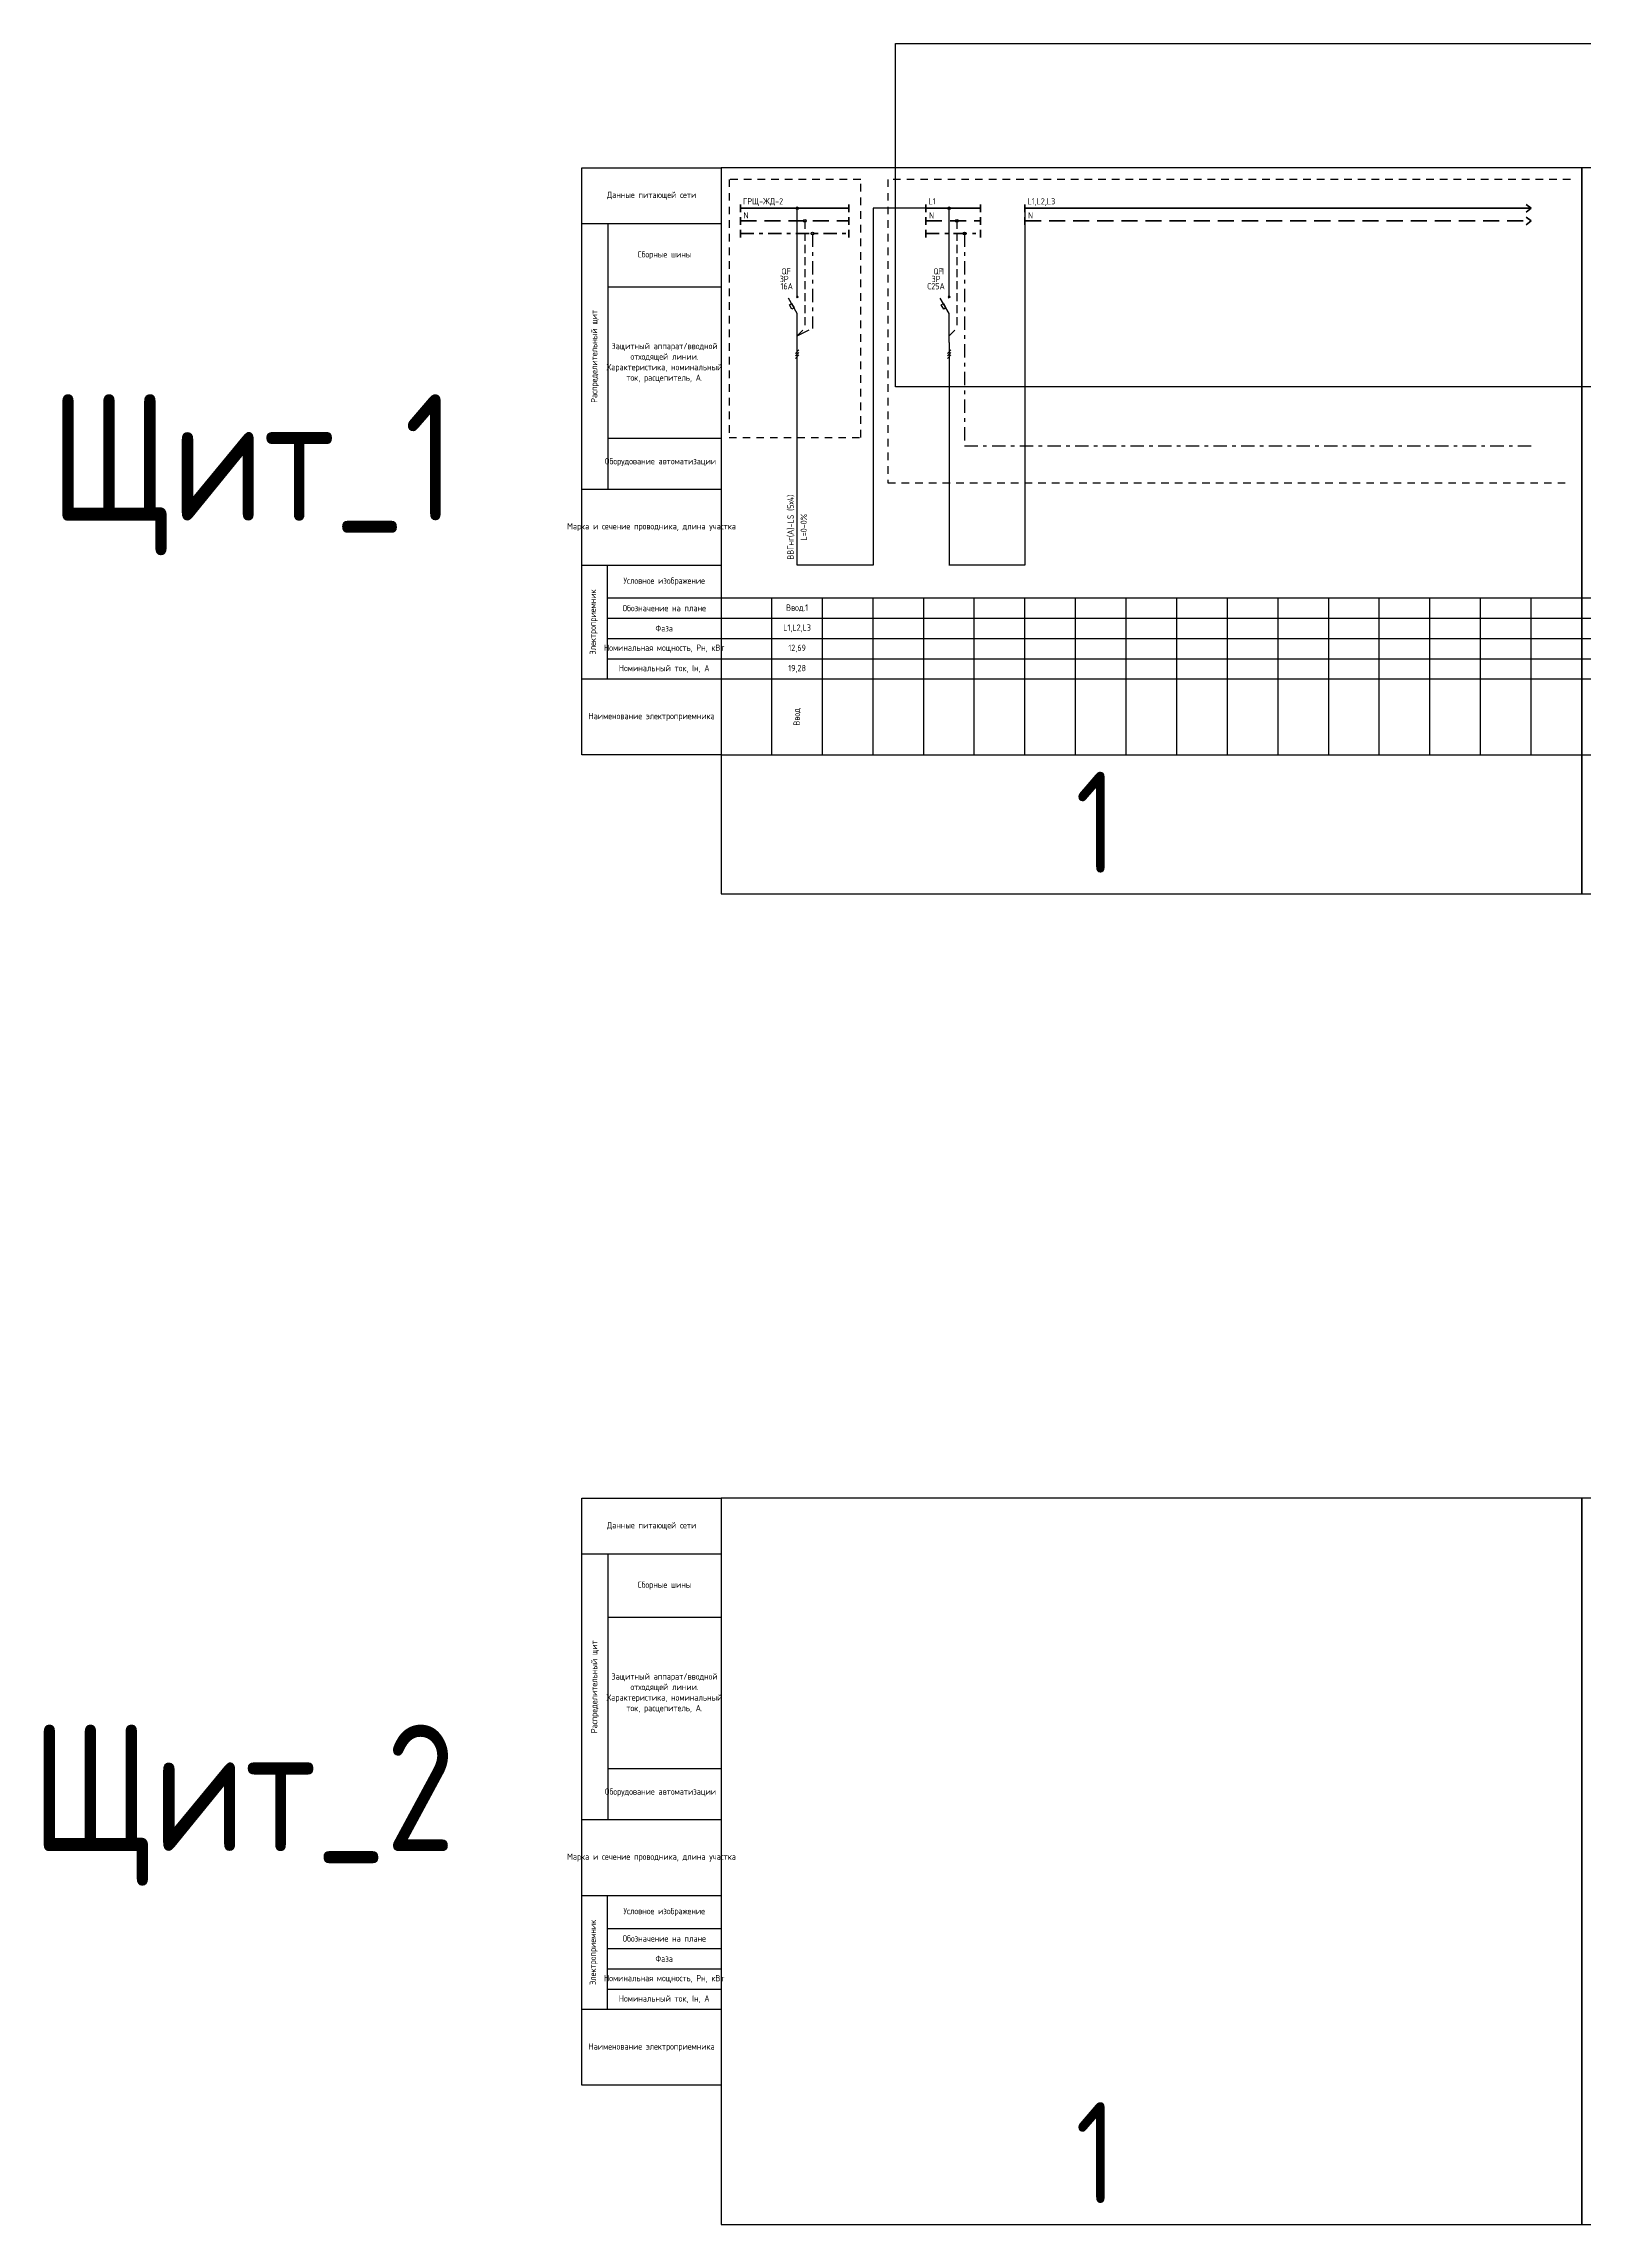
# Model space of a CAD drawing. Header units: millimetres. Extents: x -559267 to 14075, y 0 to 209897.
# Drawn here: x -213 to 396, y 765 to 1627 of the extents above; entities that cross this region are included whole.
import ezdxf
from ezdxf.enums import TextEntityAlignment as Align

# ---------------------------------------------------------------- set-up
doc = ezdxf.new("R2010")
doc.units = ezdxf.units.MM
for name, pattern in [('HIDDEN2', [4.7625, 3.175, -1.5875]), ('JIS_02_0.7', [1.35, 0.75, -0.6]), ('Штрихштриховая', [10.936111, 5.291667, -2.116667, 1.411111, -2.116667])]:
    doc.linetypes.add(name, pattern=pattern)
doc.layers.add('0-Область подсчета', color=152, linetype='Continuous', plot=False, transparency=0.5)
doc.layers.add('SX_TABLE', color=7, linetype='Continuous')
doc.layers.add('Нумерация QF', color=7, linetype='Continuous')
doc.styles.add('SX_GOST', font='GOST2304A_0.ttf')
doc.styles.add('UNC_A', font='GOST2304A_0.ttf')
doc.styles.add('Unecom', font='GOST2304A_0.ttf', dxfattribs={"height": 2.5})

# ---------------------------------------------------------------- blocks, each defined once
blk = doc.blocks.new('_Боковик_схема Юником')
at = {"color": 0, "lineweight": -2, "ltscale": 3}
blk.add_lwpolyline([(0, 232), (55, 232), (55, 0), (0, 0)], close=True, dxfattribs=at)
for points in [[(0, 210), (55, 210), (55, 125), (10.26, 125)], [(10.26, 210), (10.26, 105)], [(10.26, 185), (55, 185)], [(0, 105), (55, 105)], [(0, 75), (55, 75)], [(10, 75), (10, 30)], [(10, 62), (51.77, 62)], [(10, 62), (55, 62)], [(10, 54), (55, 54)], [(10, 46), (55, 46)], [(10, 38), (55, 38)], [(0, 30), (55, 30)]]:
    blk.add_lwpolyline(points, dxfattribs=at)
at = {"color": 0, "lineweight": -2, "char_height": 2.5, "attachment_point": 5, "style": 'Unecom'}
for s, insert, width in [('Данные питающей сети', (27.5, 221), 55), ('Сборные шины', (32.63, 197.5), 44.7356), ('Защитный аппарат/вводной отходящей линии.\\PХарактеристика, номинальный ток, расцепитель, А.', (32.63, 155), 44.7356), ('Оборудование автоматизации', (31.02, 115.72), 37.8835), ('Марка и сечение проводника, длина участка', (27.5, 90), 55), ('Условное изображение', (32.5, 68.5), 45), ('Обозначение на плане', (32.5, 58), 45), ('Номинальная мощность, Рн, кВт', (32.5, 42), 45), ('Фаза', (32.5, 50), 45), ('Номинальный ток, Iн, А', (32.5, 34), 45), ('Наименование электроприемника', (27.5, 15), 55)]:
    blk.add_mtext(s, dxfattribs=dict(at, insert=insert, width=width))
at = {"color": 0, "lineweight": -2, "char_height": 2.5, "attachment_point": 5, "rotation": 90, "style": 'Unecom'}
for s, insert, width in [('Распределительный щит', (5.13, 157.5), 105), ('Электроприемник', (4.61, 52.5), 45)]:
    blk.add_mtext(s, dxfattribs=dict(at, insert=insert, width=width))
blk = doc.blocks.new('*U102')
at = {"linetype": 'ByBlock', "lineweight": 40}
for points in [[(0, 1.5), (0, -1.5)], [(0, 0), (42.85, 0)], [(42.85, 1.5), (42.85, -1.5)], [(0, -3.5), (0, -6.5)], [(42.85, -3.5), (42.85, -6.5)]]:
    blk.add_lwpolyline(points, dxfattribs=at)
at = {"color": 4, "linetype": 'HIDDEN2', "lineweight": 40, "ltscale": 2}
blk.add_lwpolyline([(0, -5), (42.85, -5)], dxfattribs=at)
at = {"insert": (1.24, -1.57), "char_height": 2.5, "attachment_point": 1, "style": 'UNC_A'}
blk.add_mtext_dynamic_manual_height_columns('N', width=3.8436, gutter_width=12.5, heights=[0], dxfattribs=at)
at = {"style": 'UNC_A'}
blk.add_attdef('ЛИНИЯ', (1, 1.5), '', height=2.5, dxfattribs=at)
blk = doc.blocks.new('*U161')
at = {"linetype": 'ByBlock', "lineweight": 40}
for points in [[(0, 1.5), (0, -1.5)], [(0, 0), (21.53, 0)], [(21.53, 1.5), (21.53, -1.5)], [(0, -3.5), (0, -6.5)], [(21.53, -3.5), (21.53, -6.5)]]:
    blk.add_lwpolyline(points, dxfattribs=at)
at = {"color": 4, "linetype": 'HIDDEN2', "lineweight": 40, "ltscale": 2}
blk.add_lwpolyline([(0, -5), (21.53, -5)], dxfattribs=at)
at = {"insert": (1.24, -1.57), "char_height": 2.5, "attachment_point": 1, "style": 'UNC_A'}
blk.add_mtext_dynamic_manual_height_columns('N', width=3.8436, gutter_width=12.5, heights=[0], dxfattribs=at)
at = {"style": 'UNC_A'}
blk.add_attdef('ЛИНИЯ', (1, 1.5), '', height=2.5, dxfattribs=at)
blk = doc.blocks.new('*U104')
at = {"lineweight": 25}
for p, q in [((-0.7, -0.71), (0.7, 0.71)), ((-0.7, -1.71), (0.7, -0.29)), ((-0.7, -2.71), (0.7, -1.29))]:
    blk.add_line(p, q, dxfattribs=at)
blk = doc.blocks.new('*U122')
for p, q in [((0, -36.27), (0, -1.22)), ((0, -42.79), (-3.51, -36.72)), ((-0.35, -36.62), (0.35, -35.91)), ((0.35, -36.62), (-0.35, -35.91)), ((0, -54.31), (0, -42.79))]:
    blk.add_line(p, q)
at = {"color": 4, "linetype": 'HIDDEN2'}
for p in [(3, -6.22), (0, -51.65)]:
    blk.add_line(p, (3, -48.65), dxfattribs=at)
blk.add_lwpolyline([(-2.12, -41.12), (-3.12, -39.39), (-2.25, -38.89), (-1.25, -40.62)], close=True)
for centre in [(0, -1.22), (3, -6.22)]:
    blk.add_circle(centre, 0.5)
at = {"insert": (-6.21, -24.9), "char_height": 2.5, "attachment_point": 1, "style": 'Unecom'}
blk.add_mtext_dynamic_manual_height_columns('\\pxql;QF', width=5.7065, gutter_width=12.5, heights=[4.37], dxfattribs=at)
at = {"style": 'Unecom'}
blk.add_attdef('N', (-3.15, -27.4), '', height=2.5, dxfattribs=at)
for tag, p in [('P', (-3.4, -30.43)), ('A', (-1.7, -33.28))]:
    blk.add_attdef(tag, text='', height=2.5, dxfattribs=at).set_placement(p, align=Align.RIGHT)
blk = doc.blocks.new('*U164')
at = {"lineweight": 40}
for p, q in [((200, 0), (198, 1.5)), ((200, 0), (198, -1.5)), ((200, -5), (198, -3.5)), ((200, -5), (198, -6.5))]:
    blk.add_line(p, q, dxfattribs=at)
at = {"linetype": 'ByBlock', "lineweight": 40}
for points in [[(0, 1.5), (0, -1.5)], [(0, 0), (200, 0)], [(0, -3.5), (0, -6.5)]]:
    blk.add_lwpolyline(points, dxfattribs=at)
at = {"color": 4, "linetype": 'HIDDEN2', "lineweight": 40, "ltscale": 2}
blk.add_lwpolyline([(0, -5), (200, -5)], dxfattribs=at)
at = {"insert": (1.24, -1.57), "char_height": 2.5, "attachment_point": 1, "style": 'UNC_A'}
blk.add_mtext_dynamic_manual_height_columns('N', width=3.8436, gutter_width=12.5, heights=[0], dxfattribs=at)
at = {"style": 'UNC_A'}
blk.add_attdef('ЛИНИЯ', (1, 1.5), '', height=2.5, dxfattribs=at)
blk = doc.blocks.new('SX_TCOL')
for p, q in [((-10, 62), (10, 62)), ((10, 0), (10, 62)), ((-10, 54), (10, 54)), ((-10, 46), (10, 46)), ((-10, 38), (10, 38)), ((-10, 30), (10, 30)), ((-10, 0), (10, 0))]:
    blk.add_line(p, q)
at = {"style": 'SX_GOST'}
for tag, p in [('CAB1', (-2.6, 90)), ('CAB2', (2.6, 90)), ('NAME1', (-3.6, 15)), ('NAME2', (0, 15)), ('NAME3', (3.6, 15))]:
    blk.add_attdef(tag, text='', height=2.5, rotation=90, dxfattribs=at).set_placement(p, align=Align.MIDDLE)
for tag, p in [('LINE', (0, 58)), ('POW', (0, 42)), ('PH', (0, 50)), ('CUR', (0, 34))]:
    blk.add_attdef(tag, text='', height=2.5, dxfattribs=at).set_placement(p, align=Align.MIDDLE)

msp = doc.modelspace()

# ---------------------------------------------------------------- linework, layer by layer
at = {"color": 6}
for points in [[(395, 1577.99), (55, 1577.99), (55, 1290.99), (395, 1290.99), (395, 1577.99)], [(735, 1577.99), (395, 1577.99), (395, 1290.99), (735, 1290.99), (735, 1577.99)], [(395, 1052.13), (55, 1052.13), (55, 765.13), (395, 765.13), (395, 1052.13)], [(735, 1052.13), (395, 1052.13), (395, 765.13), (735, 765.13), (735, 1052.13)]]:
    msp.add_lwpolyline(points, dxfattribs=at)
at = {"linetype": 'JIS_02_0.7', "ltscale": 4}
for points in [[(110.16, 1573.46), (58.09, 1573.46), (58.09, 1471.43), (110.16, 1471.43), (110.16, 1573.46)], [(390.5, 1573.46), (120.87, 1573.46), (120.87, 1453.46), (390.5, 1453.46)]]:
    msp.add_lwpolyline(points, dxfattribs=at)
for points in [[(135.88, 1562.04), (115, 1562.04), (115, 1420.99), (85, 1420.99)], [(279.91, 1562.04), (175, 1562.04), (175, 1420.99), (145, 1420.99)], [(85, 1420.99), (85.06, 1508.95)], [(145.06, 1508.95), (145.06, 1420.99)]]:
    msp.add_lwpolyline(points)
at = {"lineweight": 40}
for points in [[(62.58, 1553.54), (62.58, 1550.54)], [(105.43, 1553.54), (105.43, 1550.54)], [(135.88, 1553.54), (135.88, 1550.54)], [(157.45, 1553.54), (157.45, 1550.54)]]:
    msp.add_lwpolyline(points, dxfattribs=at)
at = {"color": 3, "linetype": 'Штрихштриховая', "lineweight": 40}
for points in [[(62.58, 1552.04), (105.43, 1552.04)], [(135.88, 1552.04), (157.45, 1552.04)]]:
    msp.add_lwpolyline(points, dxfattribs=at)
at = {"color": 3, "linetype": 'Штрихштриховая'}
for points in [[(91.06, 1552.04), (91.06, 1514.51)], [(151.06, 1552.04), (151.06, 1468.15)], [(85.06, 1511.61), (91.06, 1514.51)], [(151.06, 1468.15), (375, 1468.15)]]:
    msp.add_lwpolyline(points, dxfattribs=at)
at = {"color": 0, "linetype": 'ByBlock', "lineweight": -3}
for centre in [(91.06, 1552.04), (151.06, 1552.04)]:
    msp.add_circle(centre, 0.575, dxfattribs=at)
at = {"layer": '0-Область подсчета'}
msp.add_lwpolyline([(123.84, 1627.11), (1973.01, 1627.11), (1973.01, 1491.46), (123.84, 1491.46)], close=True, dxfattribs=at)

# ---------------------------------------------------------------- block references
at = {"lineweight": -3}
for p in [(0, 1345.99), (0, 820.13)]:
    msp.add_blockref('_Боковик_схема Юником', p, dxfattribs=at)
for name, p, values in [('*U102', (62.58, 1562.04), {'ЛИНИЯ': 'ГРЩ-ЖД-2'}), ('*U161', (135.88, 1562.04), {'ЛИНИЯ': 'L1'}), ('*U164', (175, 1562.04), {'ЛИНИЯ': 'L1,L2,L3'})]:
    msp.add_blockref(name, p).add_auto_attribs(values)
at = {"color": 1}
ref = msp.add_blockref('*U122', (85.06, 1563.26), dxfattribs=at)
ref.add_attrib('P', '3P', dxfattribs={"height": 2.5, "style": 'Unecom'}).set_placement((81.66, 1532.82), align=Align.RIGHT)
ref.add_attrib('A', '16А', dxfattribs={"height": 2.5, "style": 'Unecom'}).set_placement((83.35, 1529.98), align=Align.RIGHT)
ref = msp.add_blockref('*U122', (145.06, 1563.26), dxfattribs=at)
ref.add_attrib('P', '3P', dxfattribs={"height": 2.5, "style": 'Unecom'}).set_placement((141.66, 1532.82), align=Align.RIGHT)
ref.add_attrib('A', 'С25А', dxfattribs={"height": 2.5, "style": 'Unecom'}).set_placement((143.35, 1529.98), align=Align.RIGHT)
for p in [(85, 1505.35), (145.06, 1505.35)]:
    msp.add_blockref('*U104', p)
at = {"layer": 'SX_TABLE'}
for name, p in [('_Боковик_схема Юником', (0, 1345.99)), ('SX_TCOL', (65, 1345.99)), ('SX_TCOL', (105, 1345.99)), ('SX_TCOL', (125, 1345.99)), ('SX_TCOL', (145, 1345.99)), ('SX_TCOL', (165, 1345.99)), ('SX_TCOL', (185, 1345.99)), ('SX_TCOL', (205, 1345.99)), ('SX_TCOL', (225, 1345.99)), ('SX_TCOL', (245, 1345.99)), ('SX_TCOL', (265, 1345.99)), ('SX_TCOL', (285, 1345.99)), ('SX_TCOL', (305, 1345.99)), ('SX_TCOL', (325, 1345.99)), ('SX_TCOL', (345, 1345.99)), ('SX_TCOL', (365, 1345.99)), ('SX_TCOL', (385, 1345.99)), ('SX_TCOL', (405, 1345.99))]:
    msp.add_blockref(name, p, dxfattribs=at)
msp.add_blockref('SX_TCOL', (85, 1345.99), dxfattribs=at).add_auto_attribs({'NAME2': 'Ввод', 'CUR': '19,28', 'POW': '12,69', 'PH': 'L1,L2,L3', 'LINE': 'Ввод.1', 'CAB1': 'ВВГнг(А)-LS (5х4)', 'CAB2': 'L=0-0%'})

# ---------------------------------------------------------------- texts
at = {"color": 6, "char_height": 50, "attachment_point": 6, "style": 'Unecom'}
for s, insert in [('Щит_1', (-50.04, 1456.69)), ('Щит_2', (-50.04, 930.83))]:
    msp.add_mtext_dynamic_manual_height_columns(s, width=317.8737, gutter_width=12.5, heights=[0], dxfattribs=dict(at, insert=insert))
at = {"layer": 'Defpoints', "color": 6, "char_height": 40, "attachment_point": 1, "style": 'Unecom'}
for insert in [(194.97, 1339.31), (194.97, 813.44)]:
    msp.add_mtext_dynamic_manual_height_columns('1', width=99.9205, gutter_width=12.5, heights=[0], dxfattribs=dict(at, insert=insert))
at = {"layer": 'Нумерация QF', "insert": (141.9, 1537.08), "char_height": 2.5, "attachment_point": 4, "style": 'Unecom'}
msp.add_mtext_dynamic_manual_height_columns('1', width=7.51, gutter_width=12.5, heights=[0], dxfattribs=at)

doc.saveas('drawing.dxf')
